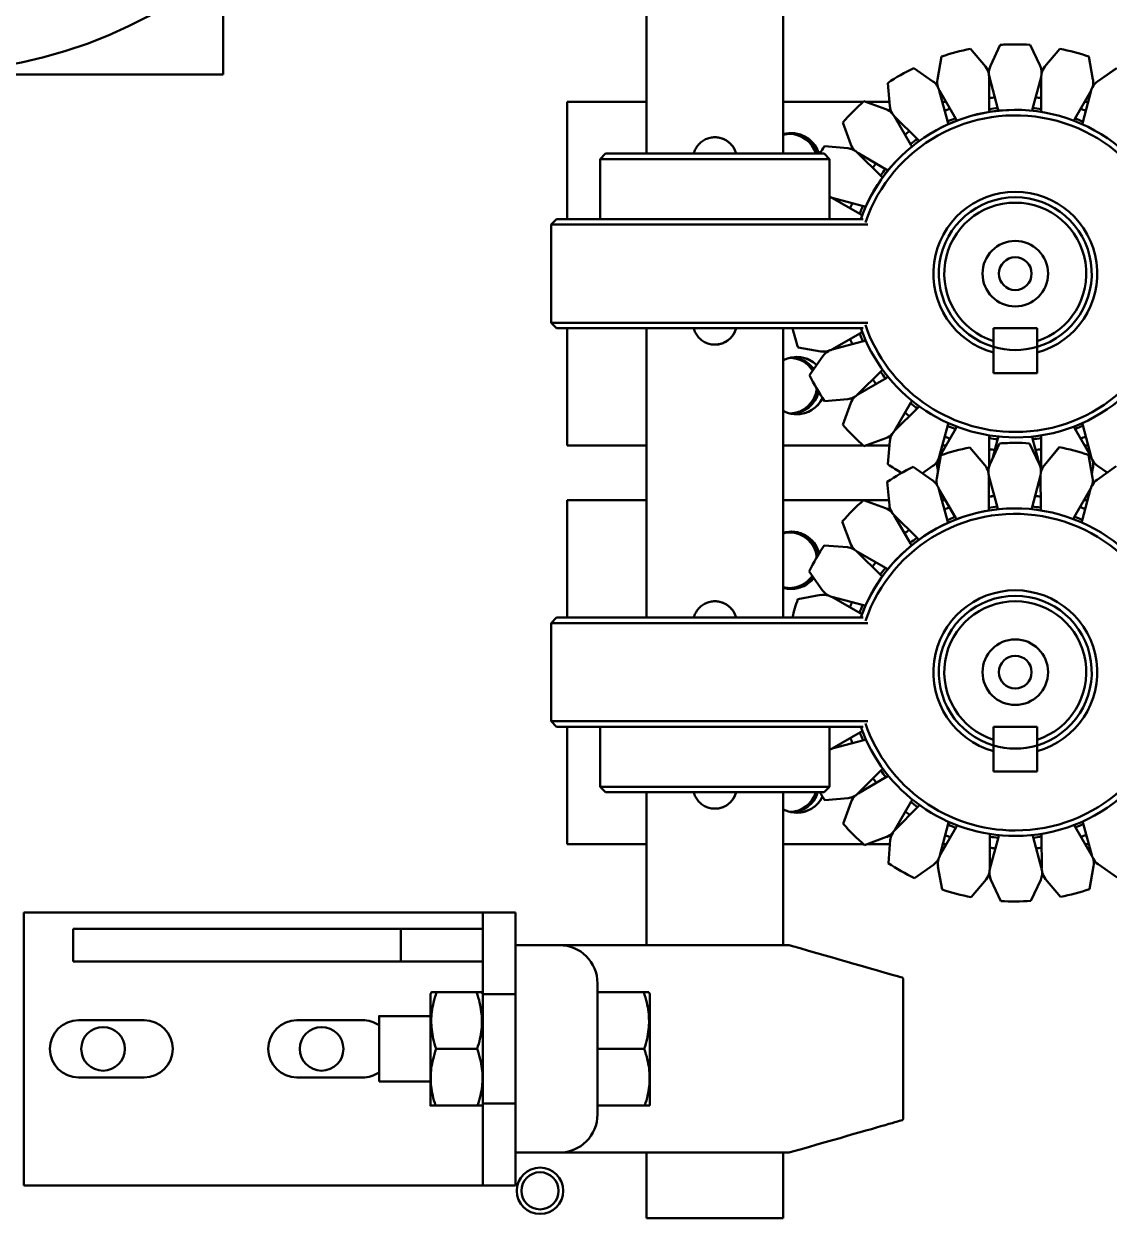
# Model space of a CAD drawing. Header units: millimetres. Extents: x 4915 to 15267, y 4787 to 10268.
# Drawn here: x 6060.7 to 6259.4, y 8654.8 to 8873.5 of the extents above; entities that cross this region are included whole.
import ezdxf

# ---------------------------------------------------------------- set-up
doc = ezdxf.new("R2010")
doc.units = ezdxf.units.MM
doc.layers.add('外形線', color=7, linetype='Continuous', lineweight=50)

msp = doc.modelspace()

# ---------------------------------------------------------------- linework, layer by layer
at = {"layer": '外形線'}
for p, q in [((6174.76, 8849.78), (6174.76, 9048.78)), ((6199.76, 8849.78), (6199.76, 9048.78)), ((6097.24, 8884.24), (6097.24, 8864.28)), ((6236.8, 8865.7), (6234.06, 8868.97)), ((6239.5, 8869.69), (6237.7, 8865.82)), ((6237.7, 8865.82), (6239.5, 8869.69)), ((6246.8, 8865.82), (6245, 8869.69)), ((6247.7, 8865.7), (6250.44, 8868.97)), ((6250.44, 8868.97), (6247.7, 8865.7)), ((6228.01, 8863.35), (6228.75, 8867.55)), ((6228.75, 8867.55), (6228.01, 8863.35)), ((6256.49, 8863.35), (6255.75, 8867.55)), ((6097.24, 8864.28), (5959.24, 8864.28)), ((6227.17, 8863), (6223.68, 8865.45)), ((6260.83, 8865.45), (6257.33, 8863)), ((6257.33, 8863), (6260.82, 8865.45)), ((6219.29, 8858.45), (6218.91, 8862.7)), ((6218.92, 8862.7), (6219.29, 8858.45)), ((6237.5, 8857.78), (6237.5, 8863.78)), ((6237.52, 8863.78), (6239.08, 8857.98)), ((6239.07, 8857.98), (6237.52, 8863.78)), ((6245.43, 8857.98), (6246.98, 8863.78)), ((6247, 8857.78), (6247, 8863.78)), ((6247, 8863.78), (6247, 8857.78)), ((6229.9, 8855.52), (6228.35, 8861.32)), ((6231.36, 8856.13), (6228.36, 8861.33)), ((6228.36, 8861.33), (6231.36, 8856.13)), ((6253.14, 8856.13), (6256.14, 8861.33)), ((6254.6, 8855.52), (6256.16, 8861.32)), ((6256.16, 8861.32), (6254.6, 8855.52)), ((6160.24, 8859.28), (6174.76, 8859.28)), ((6160.24, 8859.28), (6160.24, 8837.78)), ((6160.24, 8837.78), (6160.24, 8859.28)), ((6199.76, 8859.28), (6214.47, 8859.28)), ((6218.57, 8857.9), (6214.56, 8859.35)), ((6214.78, 8859.28), (6219.21, 8859.28)), ((6228.89, 8859.28), (6229.55, 8859.28)), ((6254.95, 8859.28), (6255.61, 8859.28)), ((6212.13, 8851.46), (6210.67, 8855.47)), ((6210.67, 8855.47), (6212.13, 8851.46)), ((6223.14, 8851.38), (6220.14, 8856.58)), ((6224.4, 8852.35), (6220.15, 8856.59)), ((6220.15, 8856.59), (6224.4, 8852.35)), ((6211.58, 8850.74), (6207.33, 8851.11)), ((6167.26, 8849.78), (6166.26, 8848.78)), ((6208.26, 8848.78), (6166.26, 8848.78)), ((6166.26, 8848.78), (6166.26, 8837.78)), ((6167.26, 8849.78), (6207.26, 8849.78)), ((6207.26, 8849.78), (6208.26, 8848.78)), ((6208.26, 8848.78), (6208.26, 8837.78)), ((6217.68, 8845.63), (6213.44, 8849.87)), ((6218.64, 8846.89), (6213.45, 8849.89)), ((6213.45, 8849.89), (6218.65, 8846.89)), ((6213.9, 8838.66), (6208.7, 8841.66)), ((6214.5, 8840.13), (6208.71, 8841.68)), ((6208.71, 8841.68), (6214.5, 8840.13)), ((6158.26, 8837.78), (6157.26, 8836.78)), ((6215.25, 8836.78), (6157.26, 8836.78)), ((6157.26, 8836.78), (6157.26, 8818.78)), ((6158.26, 8837.78), (6214.41, 8837.78)), ((6157.26, 8818.78), (6215.25, 8818.78)), ((6158.26, 8817.78), (6157.26, 8818.78)), ((6214.41, 8817.78), (6158.26, 8817.78)), ((6160.24, 8817.78), (6160.24, 8796.28)), ((6160.24, 8796.28), (6160.24, 8817.78)), ((6174.76, 8764.78), (6174.76, 8817.78)), ((6199.76, 8764.78), (6199.76, 8817.78)), ((6208.7, 8813.89), (6213.9, 8816.89)), ((6238.26, 8817.78), (6246.26, 8817.78)), ((6238.26, 8815.41), (6238.26, 8817.78)), ((6246.25, 8814.36), (6246.25, 8817.78)), ((6246.26, 8817.78), (6246.26, 8815.41)), ((6206.68, 8813.53), (6202.48, 8814.27)), ((6202.48, 8814.27), (6206.68, 8813.53)), ((6208.71, 8813.87), (6214.5, 8815.42)), ((6214.5, 8815.42), (6208.71, 8813.87)), ((6204.58, 8809.2), (6207.03, 8812.69)), ((6207.03, 8812.69), (6204.58, 8809.2)), ((6238.26, 8809.58), (6238.26, 8813.32)), ((6246.26, 8813.32), (6246.26, 8809.58)), ((6246.26, 8809.58), (6246.26, 8813.32)), ((6213.44, 8805.68), (6217.68, 8809.92)), ((6246.26, 8809.58), (6238.26, 8809.58)), ((6213.45, 8805.66), (6218.64, 8808.66)), ((6218.65, 8808.66), (6213.45, 8805.66)), ((6207.33, 8804.44), (6211.58, 8804.81)), ((6210.67, 8800.09), (6212.13, 8804.09)), ((6212.13, 8804.09), (6210.67, 8800.09)), ((6220.14, 8798.97), (6223.14, 8804.17)), ((6220.15, 8798.96), (6224.4, 8803.2)), ((6224.4, 8803.2), (6220.15, 8798.96)), ((6228.35, 8794.23), (6229.9, 8800.03)), ((6228.36, 8794.22), (6231.36, 8799.42)), ((6231.36, 8799.42), (6228.36, 8794.22)), ((6256.14, 8794.22), (6253.14, 8799.42)), ((6256.16, 8794.23), (6254.6, 8800.03)), ((6254.6, 8800.03), (6256.16, 8794.23)), ((6174.76, 8796.28), (6160.24, 8796.28)), ((6214.47, 8796.28), (6199.76, 8796.28)), ((6214.56, 8796.2), (6218.57, 8797.66)), ((6219.21, 8796.28), (6214.78, 8796.28)), ((6218.91, 8792.86), (6219.29, 8797.1)), ((6219.29, 8797.1), (6218.92, 8792.86)), ((6229.55, 8796.28), (6228.89, 8796.28)), ((6237.5, 8792.59), (6237.5, 8797.78)), ((6239.38, 8796.68), (6237.59, 8792.81)), ((6237.59, 8792.81), (6239.38, 8796.68)), ((6238.08, 8793.87), (6239.07, 8797.57)), ((6239.08, 8797.57), (6238.09, 8793.87)), ((6246.7, 8792.84), (6244.88, 8796.69)), ((6246.7, 8792.83), (6245.43, 8797.57)), ((6247, 8791.78), (6247, 8797.78)), ((6247, 8797.78), (6247, 8791.78)), ((6255.61, 8796.28), (6254.95, 8796.28)), ((6227.91, 8790.31), (6228.63, 8794.51)), ((6228.64, 8794.51), (6227.91, 8790.31)), ((6236.69, 8792.69), (6233.94, 8795.95)), ((6247.59, 8792.72), (6250.32, 8795.99)), ((6250.33, 8795.99), (6247.6, 8792.72)), ((6256.39, 8790.39), (6255.64, 8794.59)), ((6227.07, 8789.96), (6223.57, 8792.39)), ((6225.26, 8791.22), (6227.17, 8792.55)), ((6228.12, 8791.55), (6228.01, 8792.2)), ((6228.01, 8792.2), (6228.12, 8791.55)), ((6256.28, 8791.01), (6256.49, 8792.2)), ((6257.23, 8790.04), (6260.72, 8792.5)), ((6260.72, 8792.5), (6257.24, 8790.04)), ((6259.07, 8791.34), (6257.33, 8792.55)), ((6257.33, 8792.55), (6259.07, 8791.34)), ((6237.42, 8784.76), (6237.4, 8790.76)), ((6238.99, 8784.97), (6237.42, 8790.77)), ((6237.42, 8790.77), (6238.99, 8784.97)), ((6245.34, 8784.99), (6246.88, 8790.79)), ((6246.33, 8788.72), (6246.8, 8789.73)), ((6246.92, 8784.79), (6246.9, 8790.79)), ((6246.9, 8790.79), (6246.92, 8784.79)), ((6218.82, 8789.63), (6219.2, 8785.38)), ((6219.2, 8785.38), (6218.82, 8789.63)), ((6229.82, 8782.49), (6228.25, 8788.28)), ((6231.28, 8783.1), (6228.27, 8788.29)), ((6228.27, 8788.29), (6231.29, 8783.1)), ((6253.06, 8783.16), (6256.04, 8788.37)), ((6254.53, 8782.56), (6256.06, 8788.36)), ((6256.06, 8788.36), (6254.53, 8782.56)), ((6160.24, 8786.28), (6174.76, 8786.28)), ((6160.24, 8786.28), (6160.24, 8764.78)), ((6160.24, 8764.78), (6160.24, 8786.28)), ((6199.76, 8786.28), (6219.12, 8786.28)), ((6218.48, 8784.83), (6214.47, 8786.27)), ((6228.8, 8786.28), (6229.44, 8786.28)), ((6254.84, 8786.28), (6255.51, 8786.28)), ((6223.07, 8778.33), (6220.06, 8783.51)), ((6224.33, 8779.3), (6220.07, 8783.53)), ((6220.07, 8783.53), (6224.33, 8779.3)), ((6212.06, 8778.37), (6210.59, 8782.38)), ((6210.59, 8782.38), (6212.06, 8778.37)), ((6211.51, 8777.65), (6207.27, 8778.01)), ((6217.63, 8772.56), (6213.38, 8776.79)), ((6218.59, 8773.82), (6213.39, 8776.81)), ((6213.39, 8776.81), (6218.59, 8773.82)), ((6204.53, 8773.24), (6206.99, 8769.76)), ((6206.99, 8769.76), (6204.53, 8773.24)), ((6202.44, 8768.16), (6206.64, 8768.92)), ((6206.64, 8768.92), (6202.44, 8768.16)), ((6213.87, 8765.58), (6208.66, 8768.57)), ((6214.47, 8767.05), (6208.67, 8768.58)), ((6208.67, 8768.58), (6214.47, 8767.05)), ((6158.26, 8764.78), (6157.26, 8763.78)), ((6215.25, 8763.78), (6157.26, 8763.78)), ((6157.26, 8745.78), (6157.26, 8763.78)), ((6158.26, 8764.78), (6214.41, 8764.78)), ((6157.26, 8745.78), (6215.25, 8745.78)), ((6158.26, 8744.78), (6157.26, 8745.78)), ((6214.41, 8744.78), (6158.26, 8744.78)), ((6160.24, 8744.78), (6160.24, 8723.28)), ((6160.24, 8723.28), (6160.24, 8744.78)), ((6166.26, 8733.78), (6166.26, 8744.78)), ((6208.26, 8733.78), (6208.26, 8744.78)), ((6208.74, 8740.79), (6213.93, 8743.81)), ((6238.26, 8744.78), (6246.26, 8744.78)), ((6238.26, 8742.41), (6238.26, 8744.78)), ((6246.25, 8741.36), (6246.25, 8744.78)), ((6246.26, 8744.78), (6246.26, 8742.41)), ((6208.75, 8740.77), (6214.54, 8742.34)), ((6214.54, 8742.34), (6208.75, 8740.77)), ((6238.26, 8736.58), (6238.26, 8740.32)), ((6246.26, 8740.32), (6246.26, 8736.58)), ((6246.26, 8736.58), (6246.26, 8740.32)), ((6213.5, 8732.6), (6217.73, 8736.85)), ((6213.51, 8732.58), (6218.7, 8735.59)), ((6218.7, 8735.59), (6213.52, 8732.58)), ((6246.26, 8736.58), (6238.26, 8736.58)), ((6166.26, 8733.78), (6208.26, 8733.78)), ((6167.26, 8732.78), (6166.26, 8733.78)), ((6207.26, 8732.78), (6208.26, 8733.78)), ((6207.26, 8732.78), (6167.26, 8732.78)), ((6174.76, 8704.78), (6174.76, 8732.78)), ((6199.76, 8704.78), (6199.76, 8732.78)), ((6207.4, 8731.34), (6211.65, 8731.72)), ((6210.75, 8726.99), (6212.2, 8731)), ((6212.2, 8731), (6210.75, 8726.99)), ((6220.22, 8725.91), (6223.21, 8731.12)), ((6220.24, 8725.9), (6224.47, 8730.15)), ((6224.47, 8730.15), (6220.24, 8725.9)), ((6228.45, 8721.19), (6229.98, 8726.99)), ((6228.46, 8721.18), (6231.45, 8726.39)), ((6231.45, 8726.39), (6228.46, 8721.18)), ((6256.24, 8721.26), (6253.22, 8726.45)), ((6256.26, 8721.27), (6254.69, 8727.06)), ((6254.69, 8727.06), (6256.26, 8721.27)), ((6214.65, 8723.12), (6218.66, 8724.59)), ((6237.61, 8718.76), (6237.59, 8724.76)), ((6237.63, 8718.76), (6239.16, 8724.56)), ((6239.17, 8724.56), (6237.63, 8718.76)), ((6247.09, 8718.79), (6245.52, 8724.58)), ((6247.11, 8718.79), (6247.09, 8724.79)), ((6247.09, 8724.79), (6247.11, 8718.79)), ((6174.76, 8723.28), (6160.24, 8723.28)), ((6214.47, 8723.28), (6199.76, 8723.28)), ((6219.31, 8723.28), (6215.09, 8723.28)), ((6219.02, 8719.79), (6219.38, 8724.04)), ((6219.38, 8724.04), (6219.02, 8719.79)), ((6229.66, 8723.28), (6229, 8723.28)), ((6255.71, 8723.28), (6255.07, 8723.28)), ((6223.79, 8717.05), (6227.27, 8719.51)), ((6228.86, 8714.97), (6228.11, 8719.16)), ((6228.11, 8719.16), (6228.87, 8714.97)), ((6255.87, 8715.05), (6256.6, 8719.24)), ((6260.94, 8717.16), (6257.44, 8719.59)), ((6257.44, 8719.59), (6260.94, 8717.16)), ((6234.18, 8713.56), (6236.91, 8716.83)), ((6239.63, 8712.86), (6237.81, 8716.72)), ((6237.81, 8716.72), (6239.63, 8712.86)), ((6245.12, 8712.87), (6246.92, 8716.74)), ((6250.56, 8713.61), (6247.81, 8716.86)), ((6247.82, 8716.86), (6250.56, 8713.61)), ((6060.74, 8710.78), (6060.74, 8660.78)), ((6138.74, 8710.78), (6060.74, 8710.78)), ((6144.74, 8710.78), (6138.74, 8710.78)), ((6144.74, 8710.78), (6144.74, 8707.78)), ((6150.77, 8710.78), (6144.77, 8710.78)), ((6144.77, 8710.78), (6144.77, 8695.78)), ((6150.77, 8695.78), (6150.77, 8710.78)), ((6069.74, 8701.78), (6069.74, 8707.78)), ((6129.76, 8707.78), (6069.74, 8707.78)), ((6069.74, 8701.78), (6069.74, 8707.78)), ((6129.76, 8701.78), (6129.76, 8707.78)), ((6144.76, 8707.78), (6129.76, 8707.78)), ((6144.76, 8701.78), (6144.76, 8707.78)), ((6158.77, 8704.78), (6150.77, 8704.78)), ((6177.26, 8704.78), (6158.77, 8704.78)), ((6187.26, 8704.78), (6177.26, 8704.78)), ((6187.26, 8704.78), (6200.84, 8704.78)), ((6069.74, 8701.78), (6129.76, 8701.78)), ((6129.76, 8701.78), (6144.76, 8701.78)), ((6144.74, 8701.78), (6144.74, 8695.83)), ((6135.17, 8695.78), (6135.39, 8696.17)), ((6143.63, 8696.17), (6136.3, 8696.17)), ((6144.77, 8695.78), (6144.54, 8696.17)), ((6144.77, 8695.78), (6144.77, 8675.78)), ((6144.77, 8695.78), (6150.77, 8695.78)), ((6150.77, 8695.78), (6150.77, 8675.78)), ((6165.77, 8673.78), (6165.77, 8697.78)), ((6165.77, 8696.17), (6174.23, 8696.17)), ((6175.37, 8695.78), (6175.14, 8696.17)), ((6221.76, 8673.78), (6221.76, 8697.78)), ((6135.17, 8691.78), (6125.77, 8691.78)), ((6070.74, 8691.03), (6082.74, 8691.03)), ((6110.74, 8691.03), (6122.74, 8691.03)), ((6165.77, 8685.78), (6165.77, 8688.37)), ((6143.73, 8685.78), (6136.21, 8685.78)), ((6165.77, 8683.18), (6165.77, 8685.78)), ((6165.77, 8685.78), (6174.33, 8685.78)), ((6082.74, 8680.53), (6070.74, 8680.53)), ((6122.74, 8680.53), (6110.74, 8680.53)), ((6135.17, 8679.78), (6125.77, 8679.78)), ((6143.82, 8675.38), (6136.11, 8675.38)), ((6144.74, 8675.38), (6144.74, 8660.78)), ((6144.77, 8675.78), (6144.77, 8660.78)), ((6150.77, 8675.78), (6144.77, 8675.78)), ((6150.77, 8660.78), (6150.77, 8675.78)), ((6165.77, 8675.38), (6174.42, 8675.38)), ((6150.77, 8666.78), (6158.77, 8666.78)), ((6158.77, 8666.78), (6177.26, 8666.78)), ((6174.76, 8654.78), (6174.76, 8666.78)), ((6177.26, 8666.78), (6187.26, 8666.78)), ((6200.84, 8666.78), (6187.26, 8666.78)), ((6199.76, 8654.78), (6199.76, 8666.78)), ((6060.74, 8660.78), (6138.74, 8660.78)), ((6144.74, 8660.78), (6138.74, 8660.78)), ((6144.77, 8660.78), (6150.77, 8660.78)), ((6174.76, 8654.78), (6187.26, 8654.78)), ((6187.26, 8654.78), (6199.76, 8654.78))]:
    msp.add_line(p, q, dxfattribs=at).dxf.unprotected_set("ltscale", 0)
for points in [[(6183.39, 8849.78), (6183.45, 8849.99), (6183.52, 8850.2), (6183.61, 8850.41), (6183.71, 8850.61), (6183.81, 8850.8), (6183.93, 8850.99), (6184.06, 8851.17), (6184.19, 8851.34), (6184.33, 8851.5), (6184.48, 8851.65), (6184.64, 8851.79), (6184.8, 8851.93), (6184.98, 8852.06), (6185.16, 8852.18), (6185.35, 8852.29), (6185.55, 8852.39), (6185.76, 8852.48), (6185.97, 8852.56), (6186.18, 8852.63), (6186.4, 8852.68), (6186.61, 8852.72), (6186.83, 8852.75), (6187.05, 8852.77), (6187.26, 8852.78)], [(6187.26, 8852.78), (6187.47, 8852.77), (6187.69, 8852.75), (6187.91, 8852.72), (6188.13, 8852.68), (6188.34, 8852.63), (6188.55, 8852.56), (6188.76, 8852.48), (6188.97, 8852.39), (6189.17, 8852.29), (6189.36, 8852.18), (6189.54, 8852.06), (6189.72, 8851.93), (6189.89, 8851.79), (6190.04, 8851.65), (6190.19, 8851.5), (6190.33, 8851.34), (6190.46, 8851.17), (6190.59, 8850.99), (6190.71, 8850.8), (6190.82, 8850.61), (6190.91, 8850.41), (6191, 8850.2), (6191.07, 8849.99), (6191.13, 8849.78)], [(6187.26, 8814.78), (6187.05, 8814.78), (6186.83, 8814.8), (6186.61, 8814.83), (6186.4, 8814.87), (6186.18, 8814.93), (6185.97, 8814.99), (6185.76, 8815.07), (6185.55, 8815.16), (6185.35, 8815.26), (6185.16, 8815.37), (6184.98, 8815.49), (6184.8, 8815.62), (6184.64, 8815.76), (6184.48, 8815.9), (6184.33, 8816.05), (6184.19, 8816.21), (6184.06, 8816.38), (6183.93, 8816.56), (6183.81, 8816.75), (6183.71, 8816.94), (6183.61, 8817.14), (6183.52, 8817.35), (6183.45, 8817.56), (6183.39, 8817.78)], [(6191.13, 8817.78), (6191.07, 8817.56), (6191, 8817.35), (6190.91, 8817.14), (6190.82, 8816.94), (6190.71, 8816.75), (6190.59, 8816.56), (6190.46, 8816.38), (6190.33, 8816.21), (6190.19, 8816.05), (6190.04, 8815.9), (6189.89, 8815.76), (6189.72, 8815.62), (6189.54, 8815.49), (6189.36, 8815.37), (6189.17, 8815.26), (6188.97, 8815.16), (6188.76, 8815.07), (6188.55, 8814.99), (6188.34, 8814.93), (6188.13, 8814.87), (6187.91, 8814.83), (6187.69, 8814.8), (6187.47, 8814.78), (6187.26, 8814.78)], [(6238.26, 8814.36), (6238.26, 8814.4), (6238.26, 8814.45), (6238.26, 8814.49), (6238.26, 8814.54), (6238.26, 8814.58), (6238.26, 8814.63), (6238.26, 8814.67), (6238.26, 8814.72), (6238.26, 8814.76), (6238.26, 8814.81), (6238.26, 8814.85), (6238.26, 8814.89), (6238.26, 8814.94), (6238.26, 8814.98), (6238.26, 8815.02), (6238.26, 8815.07), (6238.26, 8815.11), (6238.26, 8815.15), (6238.26, 8815.19), (6238.26, 8815.24), (6238.26, 8815.28), (6238.26, 8815.32), (6238.26, 8815.36), (6238.26, 8815.41)], [(6238.26, 8813.32), (6238.26, 8813.36), (6238.26, 8813.41), (6238.26, 8813.45), (6238.26, 8813.5), (6238.26, 8813.54), (6238.26, 8813.59), (6238.26, 8813.63), (6238.26, 8813.67), (6238.26, 8813.72), (6238.26, 8813.76), (6238.26, 8813.81), (6238.26, 8813.85), (6238.26, 8813.89), (6238.26, 8813.93), (6238.26, 8813.98), (6238.26, 8814.02), (6238.26, 8814.06), (6238.26, 8814.11), (6238.26, 8814.15), (6238.26, 8814.19), (6238.26, 8814.23), (6238.26, 8814.28), (6238.26, 8814.32), (6238.26, 8814.36)], [(6246.26, 8815.41), (6246.26, 8815.36), (6246.26, 8815.32), (6246.26, 8815.28), (6246.26, 8815.24), (6246.26, 8815.19), (6246.26, 8815.15), (6246.26, 8815.11), (6246.26, 8815.07), (6246.26, 8815.02), (6246.26, 8814.98), (6246.26, 8814.94), (6246.26, 8814.89), (6246.26, 8814.85), (6246.26, 8814.81), (6246.26, 8814.76), (6246.26, 8814.72), (6246.26, 8814.67), (6246.26, 8814.63), (6246.26, 8814.58), (6246.26, 8814.54), (6246.26, 8814.49), (6246.26, 8814.45), (6246.26, 8814.4), (6246.26, 8814.36)], [(6246.26, 8813.32), (6246.26, 8813.36), (6246.26, 8813.41), (6246.26, 8813.45), (6246.26, 8813.5), (6246.26, 8813.54), (6246.26, 8813.59), (6246.26, 8813.63), (6246.26, 8813.67), (6246.26, 8813.72), (6246.26, 8813.76), (6246.26, 8813.81), (6246.26, 8813.85), (6246.26, 8813.89), (6246.26, 8813.93), (6246.26, 8813.98), (6246.26, 8814.02), (6246.26, 8814.06), (6246.26, 8814.11), (6246.26, 8814.15), (6246.26, 8814.19), (6246.26, 8814.23), (6246.26, 8814.28), (6246.26, 8814.32), (6246.26, 8814.36)], [(6246.26, 8814.36), (6246.26, 8814.32), (6246.26, 8814.28), (6246.26, 8814.23), (6246.26, 8814.19), (6246.26, 8814.15), (6246.26, 8814.11), (6246.26, 8814.06), (6246.26, 8814.02), (6246.26, 8813.98), (6246.26, 8813.93), (6246.26, 8813.89), (6246.26, 8813.85), (6246.26, 8813.81), (6246.26, 8813.76), (6246.26, 8813.72), (6246.26, 8813.67), (6246.26, 8813.63), (6246.26, 8813.59), (6246.26, 8813.54), (6246.26, 8813.5), (6246.26, 8813.45), (6246.26, 8813.41), (6246.26, 8813.36), (6246.26, 8813.32)], [(6183.39, 8764.78), (6183.45, 8764.99), (6183.52, 8765.2), (6183.61, 8765.41), (6183.71, 8765.61), (6183.81, 8765.8), (6183.93, 8765.99), (6184.06, 8766.17), (6184.19, 8766.34), (6184.33, 8766.5), (6184.48, 8766.65), (6184.64, 8766.79), (6184.8, 8766.93), (6184.98, 8767.06), (6185.16, 8767.18), (6185.35, 8767.29), (6185.55, 8767.39), (6185.76, 8767.48), (6185.97, 8767.56), (6186.18, 8767.63), (6186.4, 8767.68), (6186.61, 8767.72), (6186.83, 8767.75), (6187.05, 8767.77), (6187.26, 8767.78)], [(6187.26, 8767.78), (6187.47, 8767.77), (6187.69, 8767.75), (6187.91, 8767.72), (6188.13, 8767.68), (6188.34, 8767.63), (6188.55, 8767.56), (6188.76, 8767.48), (6188.97, 8767.39), (6189.17, 8767.29), (6189.36, 8767.18), (6189.54, 8767.06), (6189.72, 8766.93), (6189.89, 8766.79), (6190.04, 8766.65), (6190.19, 8766.5), (6190.33, 8766.34), (6190.46, 8766.17), (6190.59, 8765.99), (6190.71, 8765.8), (6190.82, 8765.61), (6190.91, 8765.41), (6191, 8765.2), (6191.07, 8764.99), (6191.13, 8764.78)], [(6238.26, 8741.36), (6238.26, 8741.4), (6238.26, 8741.45), (6238.26, 8741.49), (6238.26, 8741.54), (6238.26, 8741.58), (6238.26, 8741.63), (6238.26, 8741.67), (6238.26, 8741.72), (6238.26, 8741.76), (6238.26, 8741.81), (6238.26, 8741.85), (6238.26, 8741.89), (6238.26, 8741.94), (6238.26, 8741.98), (6238.26, 8742.02), (6238.26, 8742.07), (6238.26, 8742.11), (6238.26, 8742.15), (6238.26, 8742.19), (6238.26, 8742.24), (6238.26, 8742.28), (6238.26, 8742.32), (6238.26, 8742.36), (6238.26, 8742.41)], [(6246.26, 8742.41), (6246.26, 8742.36), (6246.26, 8742.32), (6246.26, 8742.28), (6246.26, 8742.24), (6246.26, 8742.19), (6246.26, 8742.15), (6246.26, 8742.11), (6246.26, 8742.07), (6246.26, 8742.02), (6246.26, 8741.98), (6246.26, 8741.94), (6246.26, 8741.89), (6246.26, 8741.85), (6246.26, 8741.81), (6246.26, 8741.76), (6246.26, 8741.72), (6246.26, 8741.67), (6246.26, 8741.63), (6246.26, 8741.58), (6246.26, 8741.54), (6246.26, 8741.49), (6246.26, 8741.45), (6246.26, 8741.4), (6246.26, 8741.36)], [(6238.26, 8740.32), (6238.26, 8740.36), (6238.26, 8740.41), (6238.26, 8740.45), (6238.26, 8740.5), (6238.26, 8740.54), (6238.26, 8740.59), (6238.26, 8740.63), (6238.26, 8740.67), (6238.26, 8740.72), (6238.26, 8740.76), (6238.26, 8740.81), (6238.26, 8740.85), (6238.26, 8740.89), (6238.26, 8740.93), (6238.26, 8740.98), (6238.26, 8741.02), (6238.26, 8741.06), (6238.26, 8741.11), (6238.26, 8741.15), (6238.26, 8741.19), (6238.26, 8741.23), (6238.26, 8741.28), (6238.26, 8741.32), (6238.26, 8741.36)], [(6246.26, 8740.32), (6246.26, 8740.36), (6246.26, 8740.41), (6246.26, 8740.45), (6246.26, 8740.5), (6246.26, 8740.54), (6246.26, 8740.59), (6246.26, 8740.63), (6246.26, 8740.67), (6246.26, 8740.72), (6246.26, 8740.76), (6246.26, 8740.81), (6246.26, 8740.85), (6246.26, 8740.89), (6246.26, 8740.93), (6246.26, 8740.98), (6246.26, 8741.02), (6246.26, 8741.06), (6246.26, 8741.11), (6246.26, 8741.15), (6246.26, 8741.19), (6246.26, 8741.23), (6246.26, 8741.28), (6246.26, 8741.32), (6246.26, 8741.36)], [(6246.26, 8741.36), (6246.26, 8741.32), (6246.26, 8741.28), (6246.26, 8741.23), (6246.26, 8741.19), (6246.26, 8741.15), (6246.26, 8741.11), (6246.26, 8741.06), (6246.26, 8741.02), (6246.26, 8740.98), (6246.26, 8740.93), (6246.26, 8740.89), (6246.26, 8740.85), (6246.26, 8740.81), (6246.26, 8740.76), (6246.26, 8740.72), (6246.26, 8740.67), (6246.26, 8740.63), (6246.26, 8740.59), (6246.26, 8740.54), (6246.26, 8740.5), (6246.26, 8740.45), (6246.26, 8740.41), (6246.26, 8740.36), (6246.26, 8740.32)], [(6187.26, 8729.78), (6187.05, 8729.78), (6186.83, 8729.8), (6186.61, 8729.83), (6186.4, 8729.87), (6186.18, 8729.93), (6185.97, 8729.99), (6185.76, 8730.07), (6185.55, 8730.16), (6185.35, 8730.26), (6185.16, 8730.37), (6184.98, 8730.49), (6184.8, 8730.62), (6184.64, 8730.76), (6184.48, 8730.9), (6184.33, 8731.05), (6184.19, 8731.21), (6184.06, 8731.38), (6183.93, 8731.56), (6183.81, 8731.75), (6183.71, 8731.94), (6183.61, 8732.14), (6183.52, 8732.35), (6183.45, 8732.56), (6183.39, 8732.78)], [(6191.13, 8732.78), (6191.07, 8732.56), (6191, 8732.35), (6190.91, 8732.14), (6190.82, 8731.94), (6190.71, 8731.75), (6190.59, 8731.56), (6190.46, 8731.38), (6190.33, 8731.21), (6190.19, 8731.05), (6190.04, 8730.9), (6189.89, 8730.76), (6189.72, 8730.62), (6189.54, 8730.49), (6189.36, 8730.37), (6189.17, 8730.26), (6188.97, 8730.16), (6188.76, 8730.07), (6188.55, 8729.99), (6188.34, 8729.93), (6188.13, 8729.87), (6187.91, 8729.83), (6187.69, 8729.8), (6187.47, 8729.78), (6187.26, 8729.78)], [(6221.68, 8698.8), (6221.65, 8698.81), (6221.53, 8698.84), (6221.33, 8698.9), (6221.04, 8698.98), (6220.67, 8699.09), (6220.22, 8699.22), (6219.72, 8699.36), (6219.13, 8699.53), (6218.43, 8699.73), (6217.67, 8699.95), (6216.85, 8700.18), (6215.91, 8700.45), (6214.9, 8700.74), (6213.86, 8701.04), (6212.73, 8701.36), (6211.49, 8701.72), (6210.17, 8702.1), (6208.81, 8702.49), (6207.44, 8702.88), (6205.93, 8703.31), (6204.38, 8703.76), (6202.85, 8704.2), (6201.44, 8704.6), (6200.84, 8704.78)], [(6136.3, 8696.17), (6136.14, 8695.67), (6136, 8695.19), (6135.87, 8694.73), (6135.76, 8694.28), (6135.66, 8693.84), (6135.57, 8693.41), (6135.5, 8692.99), (6135.44, 8692.57), (6135.4, 8692.16), (6135.37, 8691.75), (6135.34, 8691.35), (6135.33, 8690.94), (6135.34, 8690.54), (6135.35, 8690.14), (6135.38, 8689.73), (6135.42, 8689.32), (6135.47, 8688.91), (6135.53, 8688.49), (6135.61, 8688.07), (6135.7, 8687.63), (6135.8, 8687.19), (6135.92, 8686.73), (6136.06, 8686.26), (6136.21, 8685.78)], [(6135.39, 8696.17), (6135.39, 8696.17), (6135.39, 8696.17), (6135.4, 8696.17), (6135.41, 8696.17), (6135.43, 8696.17), (6135.44, 8696.17), (6135.46, 8696.17), (6135.48, 8696.17), (6135.51, 8696.17), (6135.54, 8696.17), (6135.57, 8696.17), (6135.6, 8696.17), (6135.64, 8696.17), (6135.68, 8696.17), (6135.73, 8696.17), (6135.78, 8696.17), (6135.83, 8696.17), (6135.89, 8696.17), (6135.95, 8696.17), (6136.01, 8696.17), (6136.08, 8696.17), (6136.15, 8696.17), (6136.22, 8696.17), (6136.3, 8696.17)], [(6143.73, 8685.78), (6143.88, 8686.26), (6144.01, 8686.73), (6144.13, 8687.19), (6144.24, 8687.63), (6144.33, 8688.07), (6144.4, 8688.49), (6144.47, 8688.91), (6144.52, 8689.32), (6144.56, 8689.73), (6144.58, 8690.14), (6144.6, 8690.54), (6144.6, 8690.94), (6144.59, 8691.35), (6144.57, 8691.75), (6144.54, 8692.16), (6144.49, 8692.57), (6144.43, 8692.99), (6144.36, 8693.41), (6144.28, 8693.84), (6144.18, 8694.28), (6144.07, 8694.73), (6143.94, 8695.19), (6143.79, 8695.67), (6143.63, 8696.17)], [(6143.63, 8696.17), (6143.71, 8696.17), (6143.79, 8696.17), (6143.86, 8696.17), (6143.92, 8696.17), (6143.99, 8696.17), (6144.05, 8696.17), (6144.1, 8696.17), (6144.15, 8696.17), (6144.2, 8696.17), (6144.25, 8696.17), (6144.29, 8696.17), (6144.33, 8696.17), (6144.36, 8696.17), (6144.39, 8696.17), (6144.42, 8696.17), (6144.45, 8696.17), (6144.47, 8696.17), (6144.49, 8696.17), (6144.51, 8696.17), (6144.52, 8696.17), (6144.53, 8696.17), (6144.54, 8696.17), (6144.54, 8696.17), (6144.54, 8696.17)], [(6174.33, 8685.78), (6174.48, 8686.26), (6174.61, 8686.73), (6174.73, 8687.19), (6174.84, 8687.63), (6174.93, 8688.07), (6175, 8688.49), (6175.07, 8688.91), (6175.12, 8689.32), (6175.16, 8689.73), (6175.18, 8690.14), (6175.2, 8690.54), (6175.2, 8690.94), (6175.19, 8691.35), (6175.17, 8691.75), (6175.14, 8692.16), (6175.09, 8692.57), (6175.03, 8692.99), (6174.96, 8693.41), (6174.88, 8693.84), (6174.78, 8694.28), (6174.67, 8694.73), (6174.54, 8695.19), (6174.39, 8695.67), (6174.23, 8696.17)], [(6174.23, 8696.17), (6174.31, 8696.17), (6174.39, 8696.17), (6174.46, 8696.17), (6174.52, 8696.17), (6174.59, 8696.17), (6174.65, 8696.17), (6174.7, 8696.17), (6174.75, 8696.17), (6174.8, 8696.17), (6174.85, 8696.17), (6174.89, 8696.17), (6174.93, 8696.17), (6174.96, 8696.17), (6174.99, 8696.17), (6175.02, 8696.17), (6175.05, 8696.17), (6175.07, 8696.17), (6175.09, 8696.17), (6175.11, 8696.17), (6175.12, 8696.17), (6175.13, 8696.17), (6175.14, 8696.17), (6175.14, 8696.17), (6175.14, 8696.17)], [(6136.21, 8685.78), (6136.04, 8685.28), (6135.9, 8684.8), (6135.77, 8684.33), (6135.65, 8683.88), (6135.55, 8683.44), (6135.47, 8683.01), (6135.39, 8682.59), (6135.33, 8682.17), (6135.29, 8681.76), (6135.25, 8681.36), (6135.23, 8680.95), (6135.22, 8680.55), (6135.23, 8680.15), (6135.24, 8679.75), (6135.27, 8679.34), (6135.31, 8678.94), (6135.36, 8678.52), (6135.42, 8678.1), (6135.5, 8677.68), (6135.59, 8677.24), (6135.7, 8676.8), (6135.82, 8676.34), (6135.96, 8675.87), (6136.11, 8675.38)], [(6143.82, 8675.38), (6143.98, 8675.87), (6144.11, 8676.34), (6144.24, 8676.8), (6144.34, 8677.24), (6144.43, 8677.68), (6144.51, 8678.1), (6144.58, 8678.52), (6144.63, 8678.94), (6144.67, 8679.34), (6144.69, 8679.75), (6144.71, 8680.15), (6144.71, 8680.55), (6144.7, 8680.95), (6144.68, 8681.36), (6144.65, 8681.76), (6144.6, 8682.17), (6144.54, 8682.59), (6144.47, 8683.01), (6144.38, 8683.44), (6144.28, 8683.88), (6144.17, 8684.33), (6144.04, 8684.8), (6143.89, 8685.28), (6143.73, 8685.78)], [(6174.42, 8675.38), (6174.58, 8675.87), (6174.71, 8676.34), (6174.84, 8676.8), (6174.94, 8677.24), (6175.03, 8677.68), (6175.11, 8678.1), (6175.18, 8678.52), (6175.23, 8678.94), (6175.27, 8679.34), (6175.29, 8679.75), (6175.31, 8680.15), (6175.31, 8680.55), (6175.3, 8680.95), (6175.28, 8681.36), (6175.25, 8681.76), (6175.2, 8682.17), (6175.14, 8682.59), (6175.07, 8683.01), (6174.98, 8683.44), (6174.88, 8683.88), (6174.77, 8684.33), (6174.64, 8684.8), (6174.49, 8685.28), (6174.33, 8685.78)], [(6136.11, 8675.38), (6136.04, 8675.38), (6135.96, 8675.38), (6135.89, 8675.38), (6135.83, 8675.38), (6135.77, 8675.38), (6135.71, 8675.38), (6135.65, 8675.38), (6135.6, 8675.38), (6135.55, 8675.38), (6135.5, 8675.38), (6135.45, 8675.38), (6135.41, 8675.38), (6135.37, 8675.38), (6135.34, 8675.38), (6135.31, 8675.38), (6135.28, 8675.38), (6135.25, 8675.38), (6135.23, 8675.38), (6135.21, 8675.38), (6135.2, 8675.38), (6135.18, 8675.38), (6135.17, 8675.38), (6135.17, 8675.38), (6135.17, 8675.38)], [(6144.77, 8675.38), (6144.76, 8675.38), (6144.76, 8675.38), (6144.75, 8675.38), (6144.74, 8675.38), (6144.72, 8675.38), (6144.7, 8675.38), (6144.68, 8675.38), (6144.65, 8675.38), (6144.63, 8675.38), (6144.59, 8675.38), (6144.56, 8675.38), (6144.52, 8675.38), (6144.48, 8675.38), (6144.43, 8675.38), (6144.39, 8675.38), (6144.34, 8675.38), (6144.28, 8675.38), (6144.23, 8675.38), (6144.17, 8675.38), (6144.1, 8675.38), (6144.04, 8675.38), (6143.97, 8675.38), (6143.9, 8675.38), (6143.82, 8675.38)], [(6175.37, 8675.38), (6175.36, 8675.38), (6175.36, 8675.38), (6175.35, 8675.38), (6175.34, 8675.38), (6175.32, 8675.38), (6175.3, 8675.38), (6175.28, 8675.38), (6175.25, 8675.38), (6175.23, 8675.38), (6175.19, 8675.38), (6175.16, 8675.38), (6175.12, 8675.38), (6175.08, 8675.38), (6175.03, 8675.38), (6174.99, 8675.38), (6174.94, 8675.38), (6174.88, 8675.38), (6174.83, 8675.38), (6174.77, 8675.38), (6174.7, 8675.38), (6174.64, 8675.38), (6174.57, 8675.38), (6174.5, 8675.38), (6174.42, 8675.38)], [(6200.84, 8666.78), (6201.44, 8666.95), (6202.85, 8667.35), (6204.38, 8667.79), (6205.93, 8668.24), (6207.44, 8668.67), (6208.81, 8669.06), (6210.17, 8669.45), (6211.49, 8669.83), (6212.73, 8670.19), (6213.86, 8670.51), (6214.9, 8670.81), (6215.91, 8671.1), (6216.85, 8671.37), (6217.67, 8671.6), (6218.43, 8671.82), (6219.13, 8672.02), (6219.72, 8672.19), (6220.22, 8672.33), (6220.67, 8672.46), (6221.04, 8672.57), (6221.33, 8672.65), (6221.53, 8672.71), (6221.65, 8672.74), (6221.68, 8672.75)]]:
    msp.add_lwpolyline(points, dxfattribs=at).dxf.unprotected_set("ltscale", 0)
for centre, radius in [((6043.28, 8949.27), 84.5), ((6242.26, 8827.78), 6), ((6242.26, 8827.78), 3), ((6242.26, 8754.78), 6), ((6242.26, 8754.78), 3), ((6075.24, 8685.78), 4), ((6115.24, 8685.78), 4), ((6155.24, 8659.78), 4.25), ((6155.24, 8659.78), 3.4)]:
    msp.add_circle(centre, radius, dxfattribs=at).dxf.unprotected_set("ltscale", 0)
for centre, radius, start, end in [((6242.25, 8827.78), 42, 101.2469, 108.7531), ((6242.25, 8827.78), 42, 101.2469, 108.7531), ((6242.25, 8827.78), 42, 86.2469, 93.7531), ((6242.25, 8827.78), 42, 90, 93.7531), ((6242.25, 8827.78), 42, 71.2469, 78.7531), ((6242.25, 8827.78), 42, 116.2469, 123.7531), ((6242.25, 8827.78), 42, 116.2469, 123.7531), ((6234.5, 8863.78), 3, 13.2787, 40), ((6240.42, 8864.56), 3, 155, 195), ((6240.42, 8864.56), 3, 155, 181.7213), ((6240.42, 8864.56), 3, 181.7213, 193.2787), ((6244.08, 8864.56), 3, 345, 25), ((6250, 8863.78), 3, 140, 166.5272), ((6250, 8863.78), 3, 140, 166.6235), ((6225.45, 8860.54), 3, 15, 55), ((6230.96, 8862.83), 3, 170, 196.5503), ((6230.96, 8862.83), 3, 170, 196.6351), ((6259.06, 8860.54), 3, 125, 165), ((6259.05, 8860.54), 3, 151.7213, 163.2787), ((6253.54, 8862.83), 3, 343.2787, 10), ((6259.05, 8860.54), 3, 125, 151.7213), ((6242.24, 8827.78), 32.5, 96.5759, 98.3834), ((6242.24, 8827.78), 32.5, 96.583, 98.3908), ((6242.24, 8827.78), 32.5, 81.5844, 83.3894), ((6242.25, 8827.78), 42, 131.2469, 138.7531), ((6242.25, 8827.78), 42, 131.2469, 138.7531), ((6242.26, 8827.78), 30, 90, 160.5288), ((6242.26, 8827.78), 30, 270, 160.5288), ((6217.54, 8855.08), 3, 43.2787, 70), ((6222.28, 8858.71), 3, 185, 211.7213), ((6222.28, 8858.71), 3, 185, 225), ((6242.24, 8827.78), 32.5, 111.5796, 113.3823), ((6242.24, 8827.78), 32.5, 111.5859, 113.3894), ((6242.24, 8827.78), 30.5, 96.0272, 98.9459), ((6239, 8857.78), 1.5, 180, 194.3612), ((6237.63, 8857.6), 1.5, 0.6528, 15), ((6237.63, 8857.6), 1.5, 0.6569, 15), ((6246.88, 8857.6), 1.5, 165, 179.2861), ((6242.24, 8827.78), 30.5, 81.0287, 83.9444), ((6245.5, 8857.78), 1.5, 345.7433, 0), ((6245.5, 8857.78), 1.5, 345.7371, 0), ((6242.24, 8827.78), 32.5, 66.583, 68.3926), ((6242.26, 8827.78), 29, 270, 161.096), ((6222.28, 8858.71), 3, 211.7213, 223.2787), ((6242.24, 8827.78), 30.5, 111.0303, 113.9444), ((6231.35, 8855.91), 1.5, 195, 209.4116), ((6230.06, 8855.38), 1.5, 15.5711, 30), ((6230.07, 8855.38), 1.5, 15.5853, 30), ((6254.44, 8855.38), 1.5, 150, 164.1903), ((6242.24, 8827.78), 30.5, 66.0272, 68.9477), ((6253.15, 8855.91), 1.5, 330.8274, 345), ((6253.16, 8855.91), 1.5, 330.8113, 345), ((6201.24, 8848.28), 5.25, 16.6015, 106.3775), ((6201.24, 8848.28), 5.12, 90, 106.7726), ((6200.87, 8848.28), 5.1, 90, 91.8529), ((6200.87, 8848.28), 5.1, 17.1046, 90), ((6200.87, 8848.28), 5.1, 17.1046, 89.9938), ((6201.24, 8848.28), 5.25, 16.6016, 89.9925), ((6201.24, 8848.28), 5.12, 17.0186, 90), ((6201.24, 8848.28), 5.12, 17.0186, 89.9938), ((6200.87, 8848.28), 5.25, 16.6016, 68.0602), ((6200.87, 8848.28), 5.25, 16.6016, 68.131), ((6242.24, 8827.78), 32.5, 126.5813, 128.3862), ((6242.24, 8827.78), 32.5, 126.5865, 128.3926), ((6187.26, 8848.78), 4, 14.4775, 89.9921), ((6242.25, 8827.78), 42, 146.2469, 148.4119), ((6242.25, 8827.78), 42, 146.2469, 148.4119), ((6214.95, 8852.49), 3, 200, 226.6188), ((6214.95, 8852.49), 3, 200, 226.6697), ((6242.24, 8827.78), 30.5, 126.0307, 128.9477), ((6224.44, 8852.13), 1.5, 210, 224.4869), ((6223.34, 8851.29), 1.5, 30.5242, 45), ((6223.34, 8851.29), 1.5, 30.5476, 45), ((6211.32, 8847.75), 3, 45, 85), ((6242.24, 8827.78), 32.5, 141.5865, 143.3882), ((6242.24, 8827.78), 32.5, 141.5902, 143.3934), ((6242.24, 8827.78), 30.5, 141.0345, 143.9485), ((6217.89, 8845.59), 1.5, 45.443, 60), ((6217.9, 8845.59), 1.5, 45.4739, 60), ((6218.74, 8846.69), 1.5, 225, 239.5026), ((6242.26, 8827.78), 15, 285.466, 254.534), ((6209.48, 8844.58), 3, 245.9112, 253.2787), ((6209.48, 8844.58), 3, 245.8896, 255), ((6242.24, 8827.78), 32.5, 156.5905, 158.3937), ((6242.24, 8827.78), 32.5, 156.5924, 158.3974), ((6242.24, 8827.78), 30.5, 156.0369, 158.9527), ((6214.11, 8838.68), 1.5, 60.4376, 75), ((6214.12, 8838.68), 1.5, 60.4738, 75), ((6242.26, 8827.78), 14, 286.6015, 253.3985), ((6242.26, 8827.78), 13, 287.9202, 252.0798), ((6214.65, 8839.96), 1.5, 240, 254.5678), ((6242.26, 8827.78), 3, 270.029, 89.971), ((6242.26, 8827.78), 29, 198.904, 270), ((6187.26, 8818.78), 4, 270.0079, 345.5225), ((6242.25, 8827.78), 42, 193.7741, 198.7531), ((6242.25, 8827.78), 42, 193.7741, 198.7531), ((6242.24, 8827.78), 30.5, 201.0473, 203.9631), ((6214.65, 8815.59), 1.5, 105.4322, 120), ((6242.26, 8827.78), 30, 199.4712, 270), ((6242.26, 8827.78), 30, 199.4712, 270), ((6209.48, 8810.97), 3, 105, 145), ((6209.48, 8810.97), 3, 106.7212, 118.2788), ((6242.24, 8827.78), 32.5, 201.6063, 203.4095), ((6242.24, 8827.78), 32.5, 201.6026, 203.4076), ((6214.11, 8816.87), 1.5, 285, 299.5624), ((6214.12, 8816.87), 1.5, 285, 299.5262), ((6242.26, 8827.78), 14, 253.4167, 286.6015), ((6202.24, 8807.28), 5.25, 46.0829, 118.1929), ((6200.87, 8807.28), 5.1, 32.7075, 88.6874), ((6200.87, 8807.28), 5.1, 32.6966, 88.6761), ((6201.24, 8807.28), 5.12, 90, 91.642), ((6201.24, 8807.28), 5.12, 36.4072, 90), ((6201.24, 8807.28), 5.12, 36.3966, 89.9938), ((6202.24, 8807.28), 5.25, 46.0705, 89.9925), ((6207.2, 8816.49), 3, 260, 286.7212), ((6207.2, 8816.49), 3, 260, 270), ((6209.48, 8810.97), 3, 118.2788, 145), ((6242.24, 8827.78), 30.5, 216.0515, 218.9655), ((6218.74, 8808.86), 1.5, 120.4974, 135), ((6242.25, 8827.78), 42, 206.2469, 213.7531), ((6242.25, 8827.78), 42, 206.2469, 213.7531), ((6242.24, 8827.78), 32.5, 216.6066, 218.4098), ((6242.24, 8827.78), 32.5, 216.6118, 218.4135), ((6217.89, 8809.96), 1.5, 300, 314.557), ((6217.9, 8809.96), 1.5, 300, 314.5261), ((6202.24, 8807.28), 5.25, 241.8071, 334.2277), ((6200.87, 8807.28), 5.1, 271.3126, 353.2465), ((6200.87, 8807.28), 5.1, 271.3239, 353.2643), ((6201.24, 8807.28), 5.12, 268.358, 347.4309), ((6201.24, 8807.28), 5.12, 270.0062, 347.4463), ((6202.24, 8807.28), 5.25, 270.0075, 334.2425), ((6211.32, 8807.8), 3, 275, 315), ((6214.95, 8803.06), 3, 133.3302, 160), ((6214.95, 8803.06), 3, 133.3811, 160), ((6242.24, 8827.78), 30.5, 231.0523, 233.9693), ((6224.44, 8803.42), 1.5, 135.5131, 150), ((6223.34, 8804.26), 1.5, 315, 329.4758), ((6223.34, 8804.26), 1.5, 315, 329.4524), ((6242.24, 8827.78), 32.5, 231.6138, 233.4187), ((6242.24, 8827.78), 32.5, 231.6074, 233.4135), ((6242.25, 8827.78), 42, 221.2469, 228.7531), ((6242.25, 8827.78), 42, 221.2469, 228.7531), ((6222.28, 8796.84), 3, 135, 175), ((6222.28, 8796.84), 3, 136.7212, 148.2788), ((6242.24, 8827.78), 30.5, 246.0556, 248.9697), ((6231.35, 8799.64), 1.5, 150.5884, 165), ((6230.06, 8800.17), 1.5, 330, 344.4289), ((6230.07, 8800.17), 1.5, 330, 344.4147), ((6254.44, 8800.17), 1.5, 195.8097, 210), ((6242.24, 8827.78), 30.5, 291.0523, 293.9728), ((6253.15, 8799.64), 1.5, 15, 29.1726), ((6253.16, 8799.64), 1.5, 15, 29.1887), ((6217.54, 8800.47), 3, 290, 316.7212), ((6222.28, 8796.84), 3, 148.2788, 175), ((6242.24, 8827.78), 32.5, 246.6177, 248.4204), ((6242.24, 8827.78), 32.5, 246.6106, 248.4141), ((6239, 8797.78), 1.5, 165.6388, 180), ((6242.24, 8827.78), 30.5, 261.0541, 263.9728), ((6237.63, 8797.96), 1.5, 345, 359.3473), ((6237.63, 8797.96), 1.5, 345, 359.3431), ((6242.25, 8754.78), 42, 86.4126, 93.9188), ((6242.25, 8754.78), 42, 90, 93.9188), ((6246.88, 8797.96), 1.5, 180.7139, 195), ((6242.24, 8827.78), 30.5, 276.0556, 278.9713), ((6245.5, 8797.78), 1.5, 0, 14.2567), ((6245.5, 8797.78), 1.5, 0, 14.2629), ((6242.24, 8827.78), 32.5, 291.6074, 293.417), ((6225.45, 8795.01), 3, 305, 345), ((6242.25, 8754.78), 42, 101.4126, 108.9188), ((6242.25, 8754.78), 42, 101.4126, 108.9188), ((6242.24, 8827.78), 32.5, 261.6166, 263.4241), ((6242.24, 8827.78), 32.5, 261.6092, 263.417), ((6242.24, 8827.78), 32.5, 276.6106, 278.4156), ((6242.25, 8754.78), 42, 71.4126, 78.9188), ((6259.06, 8795.01), 3, 195, 235), ((6259.05, 8795.01), 3, 196.7212, 208.2788), ((6242.25, 8754.78), 42, 116.4126, 123.9188), ((6242.25, 8754.78), 42, 116.4126, 123.9188), ((6242.25, 8827.78), 42, 236.2469, 240.3503), ((6242.25, 8827.78), 42, 236.2469, 240.3495), ((6230.96, 8792.72), 3, 163.4496, 190), ((6230.96, 8792.72), 3, 163.3648, 190), ((6234.4, 8790.75), 3, 13.4443, 40.1657), ((6240.32, 8791.55), 3, 155.1657, 181.887), ((6240.32, 8791.55), 3, 155.1657, 195.1657), ((6243.98, 8791.56), 3, 345.1657, 25.1657), ((6249.9, 8790.8), 3, 140.1657, 166.6929), ((6249.9, 8790.8), 3, 140.1657, 166.7891), ((6253.54, 8792.72), 3, 350, 16.7212), ((6259.05, 8795.01), 3, 208.2788, 235), ((6225.36, 8787.49), 3, 15.1657, 55.1657), ((6230.86, 8789.8), 3, 170.1657, 196.7162), ((6230.86, 8789.8), 3, 170.1657, 196.8009), ((6240.32, 8791.55), 3, 181.887, 193.4443), ((6240.42, 8791), 3, 185.2691, 205), ((6240.42, 8791), 3, 185.3807, 204.9506), ((6244.08, 8791), 3, 335, 339.9044), ((6244.08, 8791), 3, 12.1785, 15), ((6258.96, 8787.59), 3, 125.1657, 165.1657), ((6253.44, 8789.86), 3, 343.4443, 10.1657), ((6258.96, 8787.59), 3, 125.1657, 151.887), ((6258.96, 8787.59), 3, 151.887, 163.4443), ((6242.25, 8754.78), 42, 131.4126, 138.9188), ((6242.25, 8754.78), 42, 131.4126, 138.9188), ((6222.19, 8785.65), 3, 185.1657, 211.887), ((6222.19, 8785.65), 3, 185.1657, 225.1657), ((6242.24, 8754.78), 32.5, 96.7369, 98.5442), ((6242.24, 8754.78), 32.5, 96.744, 98.5516), ((6242.24, 8754.78), 32.5, 81.7452, 83.5504), ((6242.26, 8754.78), 30, 90, 160.5288), ((6242.26, 8754.78), 30, 270, 160.5288), ((6242.26, 8754.78), 29, 270, 161.096), ((6217.46, 8782.01), 3, 43.4443, 70.1657), ((6222.19, 8785.65), 3, 211.887, 223.4443), ((6242.24, 8754.78), 32.5, 111.7411, 113.5433), ((6242.24, 8754.78), 32.5, 111.7474, 113.5504), ((6242.24, 8754.78), 30.5, 111.1915, 114.1051), ((6242.24, 8754.78), 30.5, 96.1879, 99.1064), ((6238.92, 8784.77), 1.5, 180.1657, 194.5109), ((6237.54, 8784.58), 1.5, 0.8289, 15.1657), ((6237.54, 8784.58), 1.5, 0.8331, 15.1657), ((6246.79, 8784.61), 1.5, 165.1657, 179.4632), ((6242.24, 8754.78), 30.5, 81.1892, 84.1051), ((6245.42, 8784.79), 1.5, 345.8917, 0.1657), ((6245.42, 8784.79), 1.5, 345.8856, 0.1657), ((6254.36, 8782.42), 1.5, 150.1657, 164.394), ((6242.24, 8754.78), 30.5, 66.1878, 69.1089), ((6242.24, 8754.78), 32.5, 66.744, 68.554), ((6231.27, 8782.88), 1.5, 195.1657, 209.5351), ((6229.99, 8782.35), 1.5, 15.7736, 30.1657), ((6229.99, 8782.35), 1.5, 15.7879, 30.1657), ((6253.08, 8782.94), 1.5, 330.9499, 345.1657), ((6253.08, 8782.94), 1.5, 330.9339, 345.1657), ((6201.24, 8775.28), 5.25, 13.9626, 106.3775), ((6201.24, 8775.28), 5.12, 90, 106.7726), ((6200.87, 8775.28), 5.1, 90, 91.8529), ((6200.87, 8775.28), 5.1, 6.7094, 90), ((6200.87, 8775.28), 5.1, 6.6916, 89.9938), ((6201.24, 8775.28), 5.25, 13.9445, 89.9925), ((6201.24, 8775.28), 5.12, 12.5312, 90), ((6201.24, 8775.28), 5.12, 12.5158, 89.9938), ((6242.24, 8754.78), 32.5, 126.7435, 128.5477), ((6242.24, 8754.78), 32.5, 126.7487, 128.554), ((6242.24, 8754.78), 30.5, 126.1928, 129.1089), ((6223.27, 8778.23), 1.5, 30.751, 45.1657), ((6223.27, 8778.23), 1.5, 30.7744, 45.1657), ((6242.25, 8754.78), 42, 146.4126, 153.9188), ((6242.25, 8754.78), 42, 146.4126, 153.9188), ((6211.26, 8774.66), 3, 45.1657, 85.1657), ((6214.88, 8779.41), 3, 200.1657, 226.7849), ((6214.88, 8779.41), 3, 200.1657, 226.8356), ((6224.37, 8779.08), 1.5, 210.1657, 224.5871), ((6242.24, 8754.78), 32.5, 141.7498, 143.5504), ((6242.24, 8754.78), 32.5, 141.7534, 143.5556), ((6200.87, 8775.28), 5.1, 268.1471, 326.068), ((6200.87, 8775.28), 5.1, 270.0062, 326.0788), ((6242.24, 8754.78), 30.5, 141.1977, 144.1105), ((6218.69, 8773.62), 1.5, 225.1657, 239.5839), ((6217.85, 8772.52), 1.5, 45.6896, 60.1657), ((6217.85, 8772.52), 1.5, 45.7205, 60.1657), ((6201.24, 8775.28), 5.12, 253.2274, 322.4138), ((6201.24, 8775.28), 5.25, 253.6225, 321.9779), ((6201.24, 8775.28), 5.12, 270.0062, 322.4244), ((6201.24, 8775.28), 5.25, 270.0075, 321.9907), ((6242.25, 8754.78), 42, 161.4126, 166.2259), ((6242.25, 8754.78), 42, 161.4126, 166.2259), ((6207.17, 8765.96), 3, 90, 100.1657), ((6207.17, 8765.96), 3, 73.4443, 100.1657), ((6209.44, 8771.48), 3, 215.1657, 241.887), ((6209.44, 8771.48), 3, 215.1657, 255.1657), ((6209.44, 8771.48), 3, 241.887, 253.4443), ((6242.26, 8754.78), 15, 285.466, 254.534), ((6242.26, 8754.78), 14, 286.6015, 253.3985), ((6187.26, 8763.78), 4, 14.4775, 89.9921), ((6242.24, 8754.78), 32.5, 156.755, 158.5571), ((6242.24, 8754.78), 32.5, 156.7569, 158.5607), ((6242.24, 8754.78), 30.5, 156.2013, 159.1159), ((6214.09, 8765.6), 1.5, 60.6986, 75.1657), ((6214.09, 8765.6), 1.5, 60.7349, 75.1657), ((6242.26, 8754.78), 13, 287.9202, 252.0798), ((6214.61, 8766.88), 1.5, 240.1657, 254.636), ((6242.26, 8754.78), 3, 270.029, 89.971), ((6242.24, 8754.78), 30.5, 201.2156, 204.1302), ((6214.68, 8742.51), 1.5, 105.6956, 120.1657), ((6242.26, 8754.78), 30, 199.4712, 270), ((6242.26, 8754.78), 30, 199.4712, 270), ((6242.26, 8754.78), 29, 198.904, 270), ((6242.24, 8754.78), 32.5, 201.7744, 203.5765), ((6242.24, 8754.78), 32.5, 201.7707, 203.5745), ((6214.15, 8743.79), 1.5, 285.1657, 299.6324), ((6214.15, 8743.79), 1.5, 285.1657, 299.5962), ((6209.54, 8737.88), 3, 105.1657, 115.1915), ((6209.53, 8737.88), 3, 106.8869, 115.1697), ((6242.26, 8754.78), 14, 253.4167, 286.6015), ((6242.24, 8754.78), 32.5, 216.781, 218.5817), ((6242.24, 8754.78), 32.5, 216.7758, 218.578), ((6242.24, 8754.78), 30.5, 216.2209, 219.1338), ((6218.8, 8735.79), 1.5, 120.7479, 135.1657), ((6217.95, 8736.89), 1.5, 300.1657, 314.641), ((6217.95, 8736.89), 1.5, 300.1657, 314.6103), ((6187.26, 8733.78), 4, 270.0079, 345.5225), ((6202.24, 8734.28), 5.25, 241.8071, 334.257), ((6200.87, 8734.28), 5.1, 271.3126, 342.8954), ((6200.87, 8734.28), 5.1, 271.3239, 342.8954), ((6201.24, 8734.28), 5.12, 268.358, 342.9814), ((6201.24, 8734.28), 5.12, 270.0062, 342.9814), ((6202.24, 8734.28), 5.25, 270.0075, 334.2718), ((6242.25, 8754.78), 42, 211.5881, 213.9188), ((6242.25, 8754.78), 42, 211.5881, 213.9188), ((6211.38, 8734.71), 3, 275.1657, 315.1657), ((6215.02, 8729.99), 3, 133.5473, 160.1657), ((6215.02, 8729.99), 3, 133.4961, 160.1657), ((6242.24, 8754.78), 30.5, 231.2225, 234.1386), ((6224.51, 8730.37), 1.5, 135.7449, 150.1657), ((6242.24, 8754.78), 32.5, 231.7837, 233.5879), ((6242.24, 8754.78), 32.5, 231.7773, 233.5827), ((6223.41, 8731.21), 1.5, 315.1657, 329.5796), ((6223.41, 8731.21), 1.5, 315.1657, 329.5564), ((6242.25, 8754.78), 42, 221.4126, 228.9188), ((6242.25, 8754.78), 42, 221.4126, 228.9188), ((6242.24, 8754.78), 30.5, 246.2262, 249.1399), ((6231.43, 8726.61), 1.5, 150.7969, 165.1657), ((6230.15, 8727.14), 1.5, 330.1657, 344.5566), ((6230.15, 8727.14), 1.5, 330.1657, 344.5425), ((6254.52, 8727.21), 1.5, 195.9387, 210.1657), ((6242.24, 8754.78), 30.5, 291.2224, 294.1435), ((6253.24, 8726.67), 1.5, 15.1657, 29.3801), ((6253.24, 8726.67), 1.5, 15.1657, 29.3963), ((6217.62, 8727.4), 3, 290.1657, 316.8869), ((6222.37, 8723.78), 3, 135.1657, 175.1657), ((6222.37, 8723.78), 3, 148.4444, 175.1657), ((6222.37, 8723.78), 3, 136.8869, 148.4444), ((6242.24, 8754.78), 32.5, 246.7881, 248.5904), ((6242.24, 8754.78), 32.5, 246.7809, 248.584), ((6239.09, 8724.77), 1.5, 165.8213, 180.1657), ((6242.24, 8754.78), 30.5, 261.225, 264.1435), ((6237.71, 8724.94), 1.5, 345.1657, 359.5016), ((6237.72, 8724.94), 1.5, 345.1657, 359.4975), ((6246.97, 8724.97), 1.5, 180.8694, 195.1657), ((6242.24, 8754.78), 30.5, 276.2262, 279.1422), ((6245.59, 8724.79), 1.5, 0.1657, 14.4379), ((6245.59, 8724.79), 1.5, 0.1657, 14.4442), ((6242.24, 8754.78), 32.5, 291.7773, 293.5873), ((6242.24, 8754.78), 32.5, 261.7871, 263.5945), ((6242.24, 8754.78), 32.5, 261.7798, 263.5874), ((6242.24, 8754.78), 32.5, 276.7809, 278.5861), ((6242.25, 8754.78), 42, 236.4126, 243.9188), ((6242.25, 8754.78), 42, 236.4126, 243.9188), ((6225.55, 8721.96), 3, 305.1657, 345.1657), ((6231.07, 8719.69), 3, 163.6155, 190.1657), ((6231.07, 8719.69), 3, 163.5306, 190.1657), ((6259.15, 8722.06), 3, 195.1657, 235.1657), ((6259.15, 8722.06), 3, 196.8869, 208.4444), ((6253.64, 8719.76), 3, 350.1657, 16.8869), ((6259.15, 8722.06), 3, 208.4444, 235.1657), ((6234.61, 8718.75), 3, 320.1657, 346.8869), ((6240.53, 8717.99), 3, 165.1657, 205.1657), ((6240.53, 8717.99), 3, 166.8869, 178.4444), ((6240.53, 8717.99), 3, 178.4444, 205.1657), ((6244.19, 8718), 3, 335.1657, 15.1657), ((6250.11, 8718.8), 3, 193.5421, 220.1657), ((6250.11, 8718.8), 3, 193.6383, 220.1657), ((6242.25, 8754.78), 42, 251.4126, 258.9188), ((6242.25, 8754.78), 42, 251.4126, 258.9188), ((6242.25, 8754.78), 42, 281.4126, 288.9188), ((6242.25, 8754.78), 42, 266.4126, 273.9188), ((6242.25, 8754.78), 42, 266.4126, 270), ((6158.77, 8697.78), 7, 0, 90), ((6214.76, 8697.78), 7, 0, 8.3909), ((6070.74, 8685.78), 5.25, 90, 270), ((6075.24, 8685.78), 4, 270.0079, 89.9921), ((6082.74, 8685.78), 5.25, 270, 90), ((6082.74, 8685.78), 5.25, 270, 90), ((6110.74, 8685.78), 5.25, 90, 270), ((6115.24, 8685.78), 4, 270.0079, 89.9921), ((6122.74, 8685.78), 5.25, 54.7916, 90), ((6122.74, 8685.78), 5.25, 54.7806, 90), ((6122.74, 8685.78), 5.25, 270, 305.2084), ((6122.74, 8685.78), 5.25, 270, 305.2194), ((6158.77, 8673.78), 7, 270, 0), ((6214.76, 8673.78), 7, 351.6091, 0), ((6155.24, 8659.78), 4.25, 270.0074, 89.9926), ((6155.24, 8659.78), 3.4, 0, 89.9861), ((6155.24, 8659.78), 3.4, 270.0139, 0)]:
    msp.add_arc(centre, radius, start, end, dxfattribs=at).dxf.unprotected_set("ltscale", 0)
for centre, major_axis, start_param, end_param in [((6135.17, 8685.58), (0, -10.2), 0.000009, 4.060003), ((6144.77, 8685.58), (0, 10.2), 3.141832, 6.282946), ((6175.37, 8685.58), (0, 10.2), 3.141832, 6.282946), ((6125.77, 8685.78), (0, -6), 0, 6.283185), ((6135.17, 8685.78), (0, 6), 4.712382, 6.283171), ((6135.17, 8685.78), (0, -6), 0, 1.570796), ((6135.17, 8685.58), (0, -10.2), 5.318143, 6.283185)]:
    msp.add_ellipse(centre, major_axis=major_axis, ratio=0.000138, start_param=start_param, end_param=end_param, dxfattribs=at).dxf.unprotected_set("ltscale", 0)

doc.saveas('drawing.dxf')
